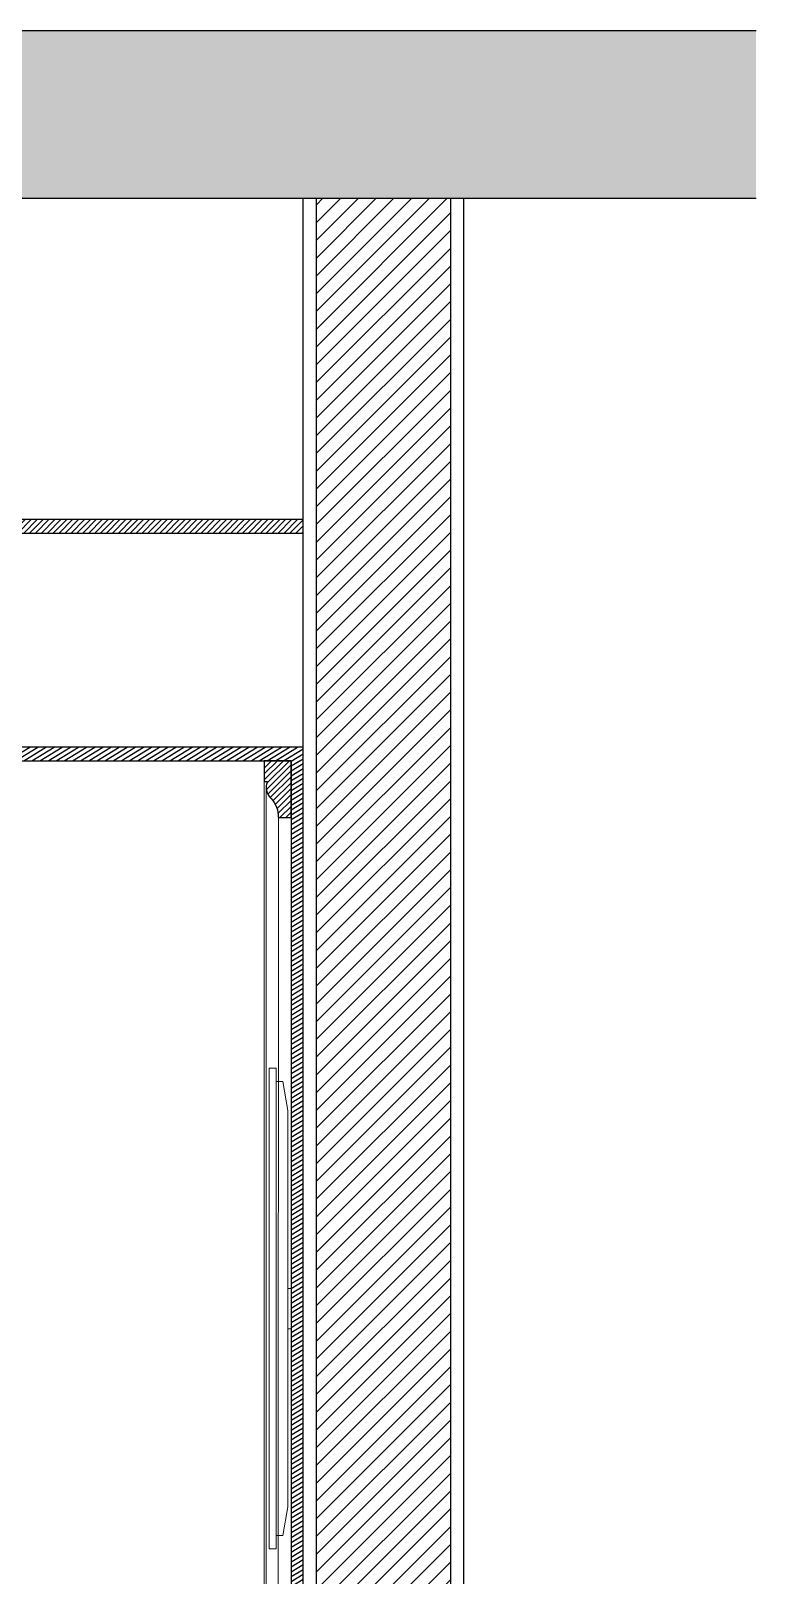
# Model space of a CAD drawing. Header units: inches. Extents: x 274057 to 444617, y 485849 to 635630.
# Drawn here: x 359668 to 360752, y 517943 to 520249 of the extents above; entities that cross this region are included whole.
import ezdxf

# ---------------------------------------------------------------- set-up
doc = ezdxf.new("R2010")
doc.units = ezdxf.units.IN
doc.header["$MEASUREMENT"] = 0
doc.linetypes.add('HIDDEN', pattern=[0.375, 0.25, -0.125])
for name, color, linetype in [('Calliper_wall hatch_CHB', 8, 'Continuous'), ('CQ centerline', 8, 'Continuous'), ('CQ Grg Gypsum', 41, 'Continuous'), ('CQ PANEL DIMENSION', 1, 'Continuous'), ('CQ Plaster', 1, 'Continuous'), ('CQ section wall', 3, 'Continuous'), ('CQ wall section', 5, 'Continuous'), ('CQ Wood Section', 60, 'Continuous')]:
    doc.layers.add(name, color=color, linetype=linetype)
for name, color, linetype, lineweight in [('CQ Furniture', 190, 'Continuous', 0), ('CQ Gypsum Hatch', 8, 'Continuous', 20), ('CQ wooh hatch', 8, 'HIDDEN', 18)]:
    doc.layers.add(name, color=color, linetype=linetype, lineweight=lineweight)

# ---------------------------------------------------------------- blocks, each defined once
blk = doc.blocks.new('ff15 section c and d')
at = {"layer": 'Calliper_wall hatch_CHB', "ltscale": 300}
h = blk.add_hatch(dxfattribs=at)
h.set_pattern_fill('AR-CONC', color=256, scale=10, angle=-13.97142328298541, style=0)
h.set_pattern_definition([(36.02857671701459, (0, 0), (68.08902030313823, -23.40695012282104), [7.499999999999999, -82.49999999999999]), (341.0285767170146, (0, 0), (4.696115536243486, 76.3439315510138), [5.999999999999999, -65.99999999999999]), (86.48002117701459, (5.674084953584182, -1.950579099106356), (72.78513543292026, 52.93698073081826), [6.374019199999998, -70.11421119999999]), (32.21277671701459, (4.828758459330068, 19.40832532037343), (99.57057156855156, -41.8295132602665), [11.25, -123.75]), (82.66421220701459, (13.12630211951361, 15.92253007405435), (114.2200327004975, 71.96376963835556), [9.5610342, -105.171376]), (337.2127407070146, (4.828758459330068, 19.40832532037343), (114.2200326282026, 71.96376960434822), [8.999999999999998, -99.00000009999998]), (7.028576717014594, (13.32573150468427, 12.14186476061504), (48.20408439676929, -53.48239193755776), [7.5, -82.5]), (312.0285767170146, (13.32573150468427, 12.14186476061504), (41.11958765836135, 64.49518506525862), [6, -66]), (57.48002145701459, (17.34273850980581, 7.684998795658897), (89.32367130771898, 11.01279315133763), [6.374019000000001, -70.1142112]), (23.52857671701459, (0, 0), (9.217332202967913, 32.01097604041668), [0, -65.19999999999999, 0, -67, 0, -66.25]), (353.5285767170146, (0, 0), (35.05129027384089, 31.92285780031209), [0, -38.2, 0, -63.7, 0, -25.25]), (313.5285767170146, (-21.64028273221637, 5.384065682153026), (51.25843738430952, -15.07725946313922), [0, -25, 0, -78, 0, -103.5]), (303.5285767170146, (-31.34444539240308, 7.798444911818059), (59.01024838598843, -4.365975426402441), [0, -32.5, 0, -51.8, 0, -73.5])])
h.paths.add_polyline_path([(359082.0712778934, 520249.2839683096), (351543.955870374, 520249.2839683096), (351543.955870374, 519999.2839683681), (359082.0712778934, 519999.2839683681)])
h.paths.add_polyline_path([(359082.0712778934, 516299.2839683595), (351543.955870374, 516299.2839683595), (351543.955870374, 516049.2839684301), (359082.0712778934, 516049.2839684301)])
at = {"layer": 'Calliper_wall hatch_CHB'}
h = blk.add_hatch(dxfattribs=at)
h.set_pattern_fill('ANSI31,_O', color=8, scale=150)
h.set_pattern_definition([(45, (0, 0), (-13.25825214724776, 13.25825214724777), [])])
h.paths.add_polyline_path([(351925.355978742, 516299.2839683143), (351725.3559787967, 516299.2839683144), (351725.3559787967, 519999.2839683145), (351925.355978742, 519999.2839683145)])
h.paths.add_polyline_path([(358625.3565423972, 516299.283968315), (358425.3556870422, 516299.283968315), (358425.3556870422, 519999.2839683152), (358625.3565423972, 519999.2839683152)])
at = {"layer": 'CQ Plaster', "color": 1, "ltscale": 0.03}
for p, q in [((358405.3556869649, 516399.2839683138, 1.857095091338282e-07), (358405.3556869714, 519999.2839683152, -1.159742628575337e-07)), ((358645.3565424682, 516399.2839683135, 1.857095091338282e-07), (358645.3565424682, 519999.283968315, -1.159742628575337e-07))]:
    blk.add_line(p, q, dxfattribs=at)
at = {"layer": 'CQ section wall', "elevation": -2.668161488496368e-07}
for points in [[(359082.0712778934, 520249.2839683121), (351543.955870374, 520249.2839683096)], [(351543.9558703739, 519999.2839683951), (359082.0712778934, 519999.2839683681)]]:
    blk.add_lwpolyline(points, dxfattribs=at)
at = {"layer": 'CQ section wall', "elevation": -1.201643152462454e-07}
blk.add_lwpolyline([(358625.3565423972, 516299.283968315), (358425.3556870422, 516299.283968315), (358425.3556870422, 519999.2839683152), (358625.3565423972, 519999.2839683152)], close=True, dxfattribs=at)
blk = doc.blocks.new('ff15 section ceiling c and f')
at = {"layer": 'CQ Gypsum Hatch'}
h = blk.add_hatch(dxfattribs=at)
h.set_pattern_fill('ANSI31', color=256, scale=50, angle=90, style=0)
h.set_pattern_definition([(135, (0, 0), (-4.419417382415922, -4.419417382415921), [])])
edge = h.paths.add_edge_path()
edge.add_line((393999.6838744154, 531700.9131768206), (393337.7222508297, 531700.9132141671))
edge.add_line((393337.7222508297, 531700.9132141671), (393337.7222480112, 531720.913214167))
edge.add_line((393337.7222480112, 531720.913214167), (393986.1645909117, 531720.9131768205))
edge.add_line((393986.1645909117, 531720.9131768205), (394111.8037316749, 531875.7791729311))
edge.add_line((394111.8037316749, 531875.7791729311), (394137.722249785, 531875.7791729311))
edge.add_line((394137.722249785, 531875.7791729311), (394137.722249785, 531867.0799875857))
edge.add_line((394137.722249785, 531867.0799875857), (394131.8226496583, 531867.0799875855))
edge.add_arc((394131.8226496581, 531864.3494917736), 2.730495811905712, 89.99999999633577, 180.2479022260999)
edge.add_line((394129.0921794042, 531864.3376777468), (394129.0921794042, 531821.8072936138))
edge.add_line((394129.0921794042, 531821.8072936138), (394090.3470109589, 531821.8072936139))
edge.add_arc((394048.4109384157, 531820.0844115071), 41.97144866576382, -55.60818695328862, 2.352590150079095, ccw=False)
edge.add_line((394072.1184733269, 531785.4498147643), (394072.118473327, 531776.8095805743))
edge.add_line((394072.118473327, 531776.8095805743), (394060.1055194452, 531776.8095805743))
edge.add_line((394060.1055194452, 531776.8095805743), (394060.1055194453, 531740.5795928838))
edge.add_line((394060.1055194453, 531740.5795928838), (394038.2115717785, 531740.5795928839))
edge.add_line((394038.2115717785, 531740.5795928839), (394038.2115717785, 531733.8983895143))
edge.add_arc((394036.9839854745, 531715.19466643), 18.74396503805307, 86.24487708786091, 157.932666696458)
edge.add_arc((394000.2448366768, 531727.6860327331), 20.12030587967556, 268.4023634817237, 344.2858873606012, ccw=False)
edge.add_line((393999.6838744154, 531707.5735483009), (393999.6838744154, 531700.9131768206))
edge.add_line((393999.6838744154, 531700.9131768206), (393990.8790836777, 531700.9131768204))
at = {"layer": 'CQ Grg Gypsum', "elevation": -0.001452036967413066}
blk.add_lwpolyline([(393999.6838744154, 531700.9131768206), (393337.7222508297, 531700.9132141671), (393337.7222480112, 531720.913214167), (393986.1645909117, 531720.9131768205), (394111.8037316749, 531875.7791729311), (394137.722249785, 531875.7791729311), (394137.722249785, 531867.0799875857), (394131.8226496583, 531867.0799875855, 0.4154813949706535), (394129.0921794042, 531864.3376777468), (394129.0921794042, 531821.8072936138), (394090.3470109589, 531821.8072936139, -0.2584350037517542), (394072.1184733269, 531785.4498147643), (394072.118473327, 531776.8095805743), (394060.1055194452, 531776.8095805743), (394060.1055194453, 531740.5795928838), (394038.2115717785, 531740.5795928839), (394038.2115717785, 531733.8983895143, 0.3234142676471498), (394019.6131474337, 531722.2366981758, -0.3437592340717269), (393999.6838744154, 531707.5735483009), (393999.6838744154, 531700.9131768206), (393990.8790836777, 531700.9131768204)], format="xyb", dxfattribs=at)
blk = doc.blocks.new('tv cabinet fireplace')
at = {"layer": 'CQ centerline'}
h = blk.add_hatch(dxfattribs=at)
h.set_pattern_fill('ANSI31', color=256, scale=49.99999999999999, angle=-13.97142328298574, style=0)
h.set_pattern_definition([(31.02857671701426, (0, 15.12043466360774), (-3.221659560689478, 5.355689467754649), [])])
h.paths.add_polyline_path([(362267.4341588988, 519159.2441683802), (362267.4341588988, 516399.283968332), (362285.4341588989, 516399.283968332), (362285.4341588989, 519179.2441683802), (361835.4343143394, 519179.2441683802), (361835.4343143394, 519169.2441683802), (361835.4343143394, 519159.2441683802), (361845.4341588988, 519159.2441683802)])
at = {"layer": 'CQ wooh hatch', "linetype": 'ByBlock', "lineweight": 0}
h = blk.add_hatch(dxfattribs=at)
h.set_pattern_fill('ANSI31', color=256, scale=50, angle=-2.544443745170813e-14)
h.set_pattern_definition([(44.9999999999999, (373187.5351209533, 551613.8898289057), (-4.419417382415917, 4.419417382415924), [])])
edge = h.paths.add_edge_path()
edge.add_line((362252.4341588988, 519074.2441683802), (362248.6823943825, 519074.2441683802))
edge.add_arc((362207.5057692729, 519074.7918406351), 41.180267122893, 359.2379788655877, 402.9904352161297)
edge.add_arc((362252.1837366124, 519119.1184070458), 21.81355664357409, 154.8746338740232, 228.1418558790065, ccw=False)
edge.add_line((362232.4341588988, 519128.3804496703), (362227.4341588988, 519128.3804496703))
edge.add_line((362227.4341588988, 519128.3804496703), (362227.4341588988, 519154.2441683803))
edge.add_arc((362241.0833665595, 519145.5949607195), 16.15888804722108, 122.36155091392229, 147.6384490860777, ccw=False)
edge.add_line((362232.4341588988, 519159.2441683802), (362267.4341588988, 519159.2441683802))
edge.add_line((362267.4341588988, 519159.2441683802), (362267.4510717705, 519154.2441683802))
edge.add_line((362267.4510717705, 519154.2441683802), (362267.4510717705, 519079.2441683802))
edge.add_line((362267.4510717705, 519079.2441683802), (362267.4341588988, 519074.2449911005))
edge.add_line((362267.4341588988, 519074.2449911005), (362259.4341588988, 519074.2450004149))
edge.add_line((362259.4341588988, 519074.2450004149), (362259.4341588988, 519070.2441683803))
edge.add_line((362259.4341588988, 519070.2441683802), (362259.4341588988, 519074.2450004148))
edge.add_line((362259.4341588988, 519074.2450004149), (362252.4341588988, 519074.2441683803))
at = {"layer": 'CQ Wood Section', "ltscale": 1000, "elevation": 0.09197969155274127}
blk.add_lwpolyline([(362267.4341588988, 519159.2441683802), (362267.4341588988, 516399.283968332), (362285.4341588989, 516399.283968332), (362285.4341588989, 519179.2441683802), (361835.4343143394, 519179.2441683802), (361835.4343143394, 519169.2441683802), (361835.4343143394, 519159.2441683802), (361845.4341588988, 519159.2441683802), (362267.4341588988, 519159.2441683802)], dxfattribs=at)
at = {"layer": 'CQ Wood Section', "elevation": 0.09197969155274124}
blk.add_lwpolyline([(362248.4341588988, 519074.2441683802), (362252.4341588988, 519074.2441683802), (362252.4341588988, 519074.2441683802), (362259.4341588988, 519074.2450004149), (362259.4341588988, 519074.2450004149), (362267.4341588988, 519074.2449911005), (362267.4341588988, 519159.2441683802), (362262.4341588988, 519159.2441683802), (362262.4341588988, 519159.2441683802), (362262.4341588988, 519159.2441683802), (362227.4341588988, 519159.2441683802, -1.496605762667485), (362227.4341588988, 519159.2441683802), (362227.4341588988, 519128.3804496703), (362232.4341588988, 519128.3804496703, 0.3310438039149657), (362237.6277980569, 519102.8716871849, -0.2013921010167352), (362248.4341588988, 519074.2441683802), (362248.4743703296, 519074.2441683802)], format="xyb", dxfattribs=at)
at = {"layer": 'CQ wooh hatch', "linetype": 'ByBlock', "lineweight": 0}
for p, q in [((362227.4341588988, 519128.3804496703, 0.09197969155274124), (362227.4341588988, 517552.1476870419, 0.09197969155274127)), ((362230.3701799686, 517561.4097296324, 0.09197969155274127), (362230.3701799686, 519119.1184070784, 0.09197969155274124)), ((362248.27395499, 517606.2844628226, 0.09197969155274127), (362248.4605179125, 519075.6874279027, 0.09197969155274124))]:
    blk.add_line(p, q, dxfattribs=at)
blk = doc.blocks.new('A$Cff67de76')
at = {"layer": 'CQ Furniture'}
blk.add_line((10.00081926793791, 697.9998547705472, 0.04837005562022388), (10.00636257027509, 19.99985476955771, 0.04837005562022388), dxfattribs=at)
at = {"layer": 'CQ Furniture', "elevation": -5.564854356487903e-08}
for points in [[(0.000671514542773366, 717.9997808932094), (0.000671514542773366, 717.9997808932094), (0.000671514542773366, 717.9997808932094), (10.00067151425174, 717.9998547700234), (10.00067151425174, 717.9998547700234), (10.00081926793791, 697.9998547705472), (20.00081926764688, 697.9999286473612), (27.45021911471849, 654.8735299343243), (27.45021911471849, 654.8735299343243), (27.45512520807097, 63.12643742223736), (20.00636257004226, 19.9999286463717), (10.00636257027509, 19.99985476955771), (10.00651032390306, -0.0001452299184165895), (10.00651032390306, -0.0001452299184165895), (0.006510324194096029, -0.0002191067906096578), (0.006510324194096029, -0.0002191067906096578)], [(27.45289379183669, 328.9999836790957), (32.45289379172027, 329.0000206175027), (32.45245053077815, 389.0000206159311), (27.45245053095277, 388.9999836775241)]]:
    blk.add_lwpolyline(points, close=True, dxfattribs=at)

msp = doc.modelspace()

# ---------------------------------------------------------------- block references
at = {"layer": 'CQ Furniture'}
msp.add_blockref('A$Cff67de76', (360024.6469986729, 517981.9859247499), dxfattribs=at)
at = {"layer": 'CQ Grg Gypsum', "xscale": -1}
msp.add_blockref('ff15 section ceiling c and f', (753412.8216271447, -12201.62924307311, 0.00145195535157953), dxfattribs=at)
at = {"layer": 'CQ PANEL DIMENSION'}
msp.add_blockref('tv cabinet fireplace', (-2210.334488064691, 3.958120942115784e-09, -0.09197974720128482), dxfattribs=at)
at = {"layer": 'CQ wall section'}
msp.add_blockref('ff15 section c and d', (1669.743983864086, 0), dxfattribs=at)

doc.saveas('drawing.dxf')
